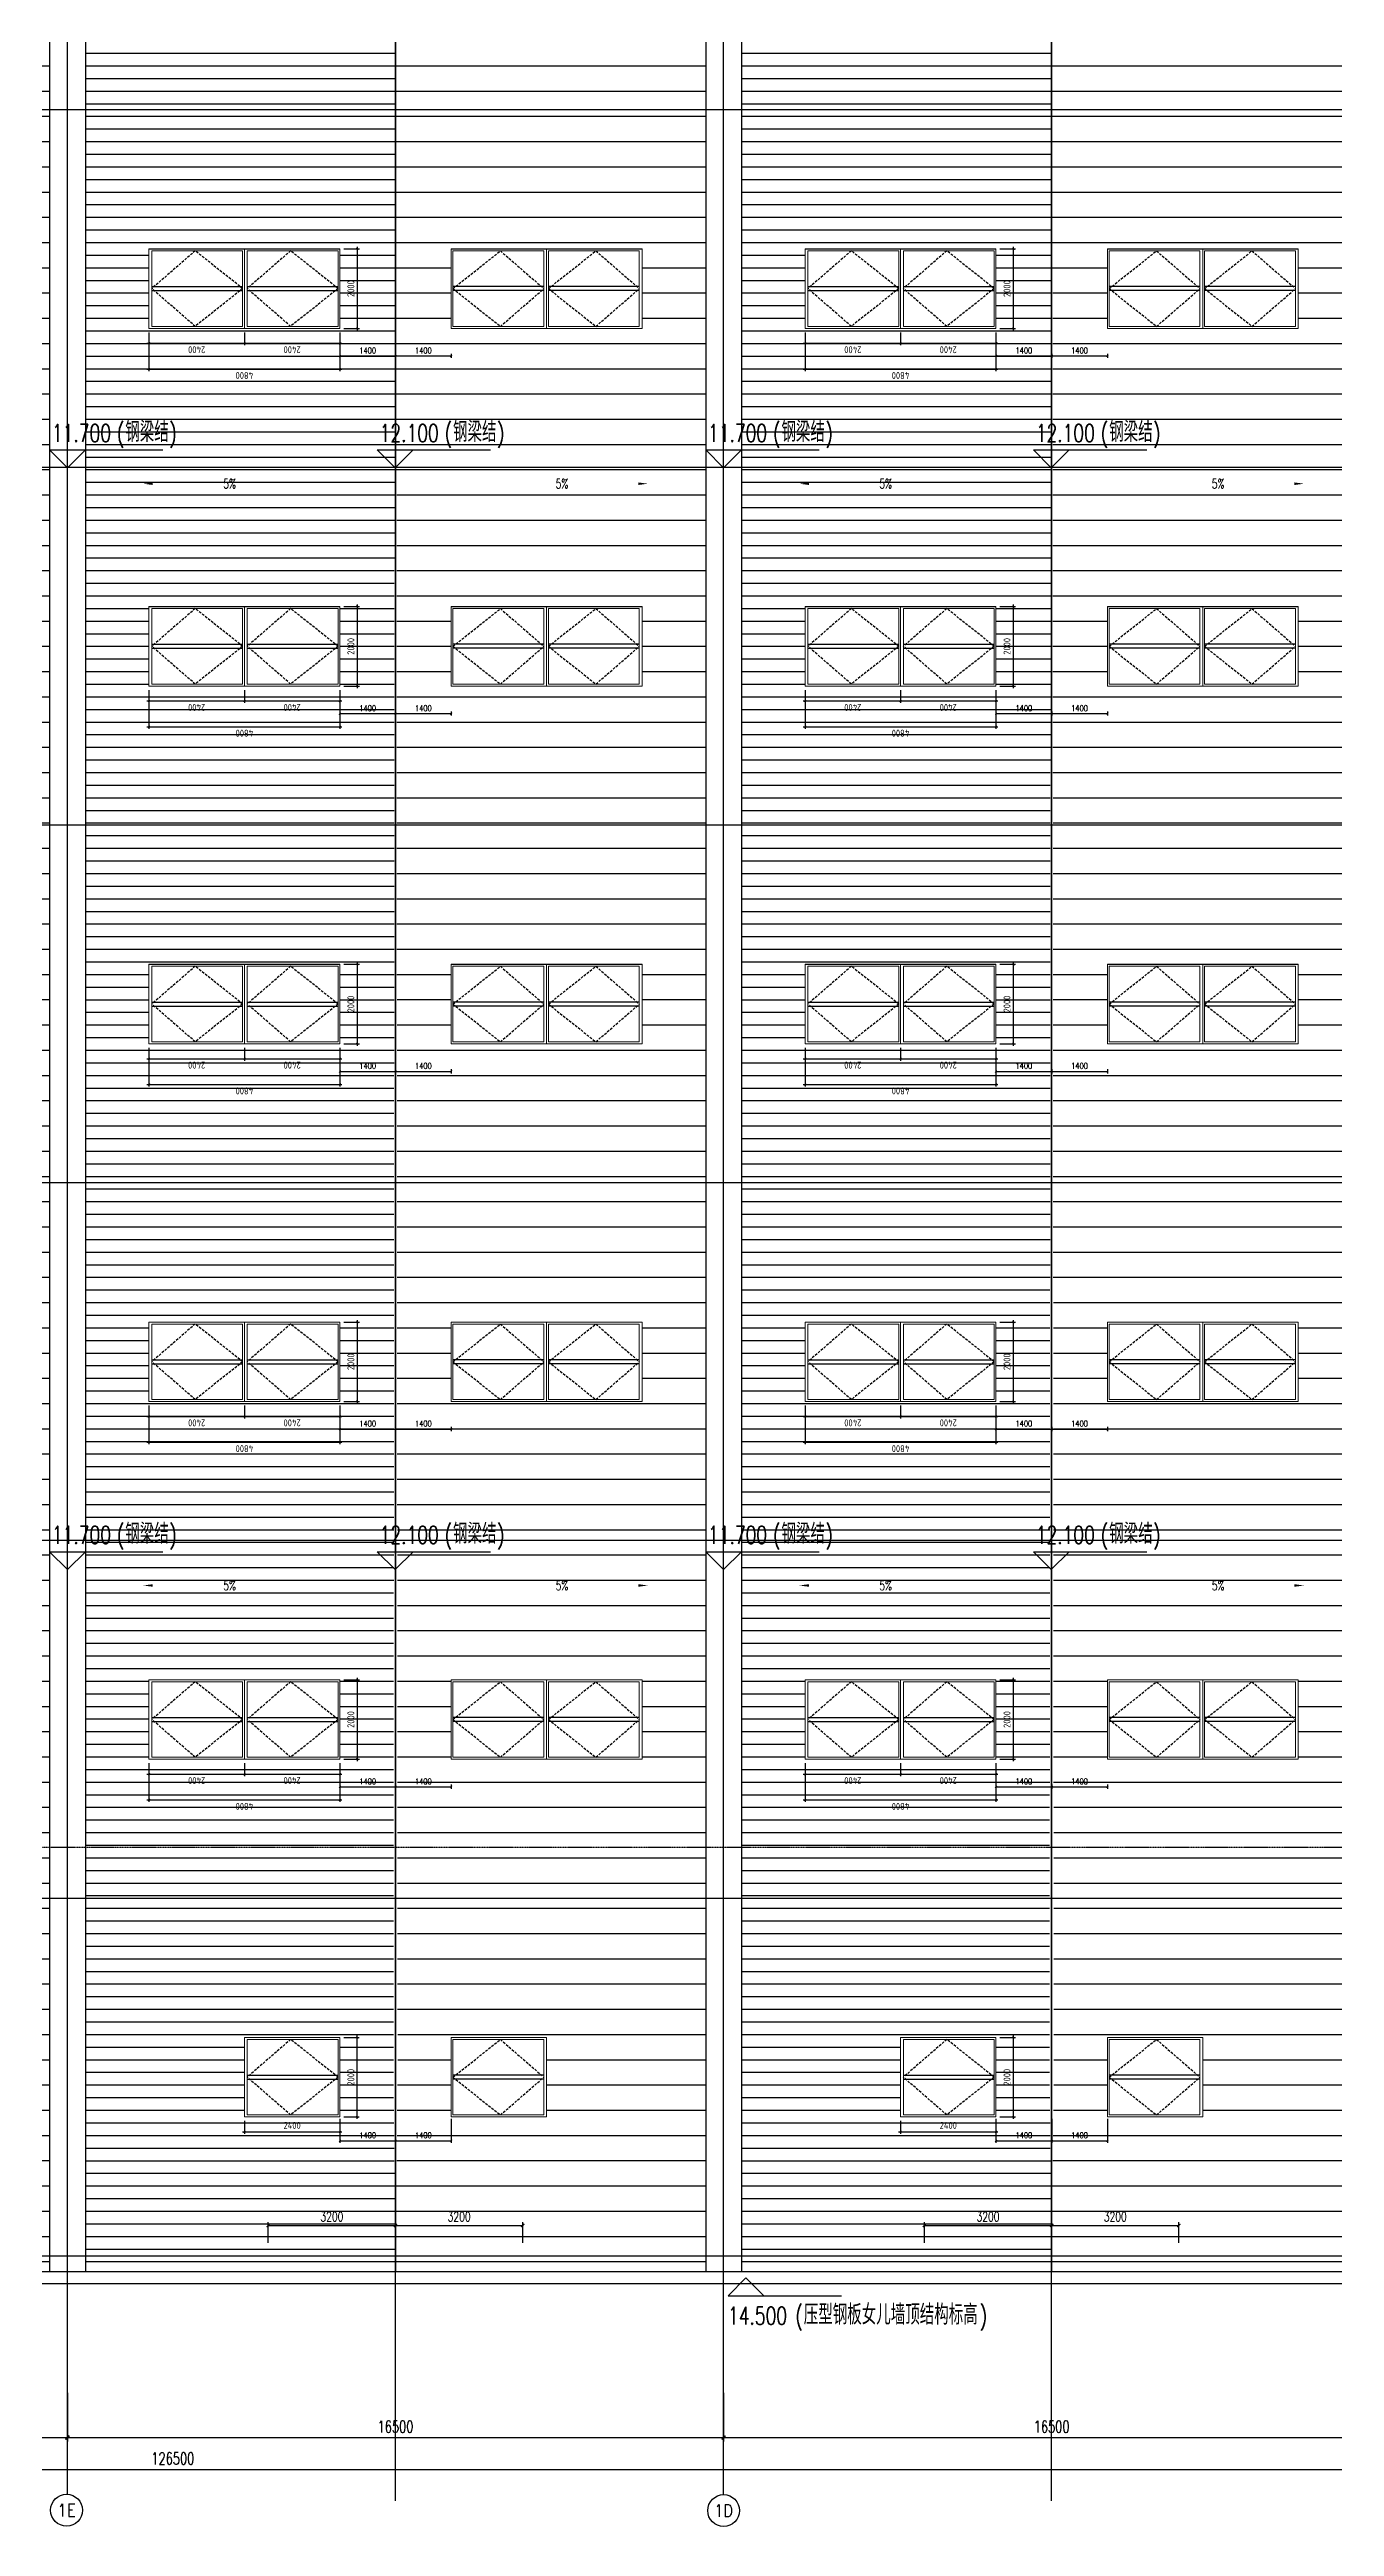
# Model space of a CAD drawing. Extents: x -954573 to 446329, y 489853 to 1226784.
# Drawn here: x 305596 to 337907, y 735017 to 797335 of the extents above; entities that cross this region are included whole.
import ezdxf
from ezdxf.enums import TextEntityAlignment as Align

# ---------------------------------------------------------------- set-up
doc = ezdxf.new("R2010")
doc.units = 0
doc.header["$LTSCALE"] = 10
doc.header["$MEASUREMENT"] = 0
for name, pattern in [('10平面$0$DOTE', [2.42, 2, -0.2, 0.02, -0.2]), ('10平面$0$HIDDEN', [9.525, 6.35, -3.175]), ('10平面$1$DASH', [0.35, 0.25, -0.1])]:
    doc.linetypes.add(name, pattern=pattern)
doc.layers.get('Defpoints').update_dxf_attribs({"color": 210})
for name, color, linetype in [('10平面$0$A-AXIS-D', 8, 'Continuous'), ('10平面$0$A-AXIS-DOTE', 8, '10平面$0$DOTE'), ('10平面$0$A-AXIS-DP', 8, 'Continuous'), ('10平面$0$A-AXIS-SYMB', 8, 'Continuous'), ('10平面$0$A-HATCH-2', 8, 'Continuous'), ('10平面$0$A-LIN-V', 8, 'Continuous'), ('10平面$0$A-SFCE', 8, 'Continuous'), ('10平面$0$A-WINDOW', 8, 'Continuous'), ('10平面$0$AS-WALL', 8, 'Continuous'), ('10平面$0$DIM_SYMB', 8, 'Continuous'), ('10平面$0$PUB_TEXT', 8, 'Continuous'), ('10平面$0$参考线', 8, 'Continuous'), ('10平面$0$外框', 1, '10平面$0$HIDDEN'), ('A-LIN-V', 9, 'Continuous')]:
    doc.layers.add(name, color=color, linetype=linetype)
doc.layers.add('10平面$0$成型线', color=3, linetype='Continuous', lineweight=18)
doc.styles.add('10平面$0$_TCH_AXIS', font='COMPLEX', dxfattribs={"bigfont": 'GBCBIG'})
doc.styles.add('10平面$0$_TCH_DIM', font='SIMPLEX', dxfattribs={"bigfont": 'GBCBIG'})
doc.styles.add('10平面$0$_TCH_DIM_T3', font='SIMPLEX', dxfattribs={"width": 0.705882, "bigfont": 'GBCBIG'})
doc.styles.add('10平面$0$Standard', font='gbenor.shx', dxfattribs={"bigfont": 'gbcbig.shx'})
doc.dimstyles.new('10平面$0$50', dxfattribs={"dimscale": 50, "dimtxt": 3.5, "dimasz": 1, "dimexe": 1, "dimexo": 2, "dimgap": 1.5, "dimtad": 1, "dimdec": 0, "dimzin": 12, "dimdsep": 46, "dimtxsty": '10平面$0$Standard', "dimblk": '10平面$0$_ArchTick', "dimcen": 0.1, "dimdle": 1, "dimclrd": 3, "dimclre": 3, "dimclrt": 7, "dimadec": 0, "dimazin": 0, "dimtfac": 1, "dimtdec": 0, "dimtix": 1, "dimtmove": 2, "dimatfit": 3, "dimfxl": 0, "dimtolj": 1, "dimtzin": 0, "dimarcsym": 0})
doc.dimstyles.new('10平面$0$_TCH_ARCH&&100', dxfattribs={"dimtxt": 297.5, "dimasz": 100, "dimexe": 100, "dimexo": 100, "dimgap": 126.25, "dimtad": 1, "dimdec": 0, "dimzin": 0, "dimdsep": 46, "dimtxsty": '10平面$0$_TCH_DIM_T3', "dimblk": '10平面$0$_ArchTick', "dimcen": 0.09, "dimclrt": 7, "dimazin": 2, "dimtfac": 1, "dimtdec": 0, "dimtix": 1, "dimtmove": 2, "dimatfit": 3, "dimfxl": 0, "dimtolj": 1, "dimtzin": 0, "dimarcsym": 0})
doc.dimstyles.new('10平面$0$_TCH_ARCH&&50', dxfattribs={"dimtxt": 148.75, "dimasz": 50, "dimexe": 50, "dimexo": 50, "dimgap": 63.125, "dimtad": 1, "dimdec": 0, "dimzin": 0, "dimdsep": 46, "dimtxsty": '10平面$0$_TCH_DIM_T3', "dimblk": '10平面$0$_ArchTick', "dimcen": 0.09, "dimclrt": 7, "dimazin": 2, "dimtfac": 1, "dimtdec": 0, "dimtix": 1, "dimtmove": 2, "dimatfit": 3, "dimfxl": 0, "dimtolj": 1, "dimtzin": 0, "dimarcsym": 0})
doc.dimstyles.new('10平面$0$_TCH_ARCH&&80', dxfattribs={"dimtxt": 238, "dimasz": 80, "dimexe": 80, "dimexo": 80, "dimgap": 101, "dimtad": 1, "dimdec": 0, "dimzin": 0, "dimdsep": 46, "dimtxsty": '10平面$0$_TCH_DIM_T3', "dimblk": '10平面$0$_ArchTick', "dimcen": 0.09, "dimclrt": 7, "dimazin": 2, "dimtfac": 1, "dimtdec": 0, "dimtix": 1, "dimtmove": 2, "dimatfit": 3, "dimfxl": 0, "dimtolj": 1, "dimtzin": 0, "dimarcsym": 0})
pattern_1 = [(180, (-500100, 0), (-6e-14, -635), [])]
pattern_2 = [(180, (-500100, 0), (-3e-14, -317.5), [])]

# ---------------------------------------------------------------- blocks, each defined once
blk = doc.blocks.new('10平面$0$w43243')
at = {"layer": '10平面$0$A-AXIS-SYMB'}
for p, q in [((289546, 754300), (289096, 754750)), ((289096, 754750), (291946, 754750)), ((289546, 754300), (289996, 754750))]:
    blk.add_line(p, q, dxfattribs=at)
at = {"layer": '10平面$0$PUB_TEXT', "style": '10平面$0$_TCH_DIM', "width": 0.705882}
for s, height, p in [('11.700', 446.2, (289155, 754950)), ('(', 446, (290790, 754950)), (')', 446, (292106, 754950))]:
    blk.add_text(s, height=height, dxfattribs=at).set_placement(p)
at = {"layer": '10平面$0$PUB_TEXT', "style": '10平面$0$_TCH_DIM'}
blk.add_text('钢梁结', height=506.4, dxfattribs=at).set_placement((291000, 754950))
blk = doc.blocks.new('10平面$0$w4324333')
at = {"layer": '10平面$0$A-AXIS-SYMB'}
for p, q in [((297787, 754300), (297337, 754750)), ((297337, 754750), (300187, 754750)), ((297787, 754300), (298237, 754750))]:
    blk.add_line(p, q, dxfattribs=at)
at = {"layer": '10平面$0$PUB_TEXT', "style": '10平面$0$_TCH_DIM', "width": 0.705882}
for s, height, p in [('12.100', 446.2, (297397, 754950)), ('(', 446, (299032, 754950)), (')', 446, (300347, 754950))]:
    blk.add_text(s, height=height, dxfattribs=at).set_placement(p)
at = {"layer": '10平面$0$PUB_TEXT', "style": '10平面$0$_TCH_DIM'}
blk.add_text('钢梁结', height=506.4, dxfattribs=at).set_placement((299242, 754950))
blk = doc.blocks.new('10平面$0$rrrrrrrrrrrrrrrrrrrrr')
at = {"layer": '10平面$0$A-HATCH-2'}
h = blk.add_hatch(dxfattribs=at)
h.set_pattern_fill('ANSI31', color=256, scale=400, angle=135)
h.set_pattern_definition(pattern_1)
h.paths.add_polyline_path([(-194504.2, 832220), (-202304.2, 832220), (-202304.2, 830430), (-202249.4, 746374.3), (-202304.2, 741420), (-194504.2, 741420)])
h = blk.add_hatch(dxfattribs=at)
h.set_pattern_fill('ANSI31', color=256, scale=200, angle=135)
h.set_pattern_definition(pattern_2)
h.paths.add_polyline_path([(-193604.2, 832220), (-185804.2, 832220), (-185804.2, 830430), (-185859, 746374.3), (-185804.2, 741420), (-193604.2, 741420)])
h = blk.add_hatch(dxfattribs=at)
h.set_pattern_fill('ANSI31', color=256, scale=400, angle=135)
h.set_pattern_definition(pattern_1)
h.paths.add_polyline_path([(-178004.2, 832220), (-185804.2, 832220), (-185804.2, 830430), (-185749.4, 746374.3), (-185804.2, 741420), (-178004.2, 741420)])
h = blk.add_hatch(dxfattribs=at)
h.set_pattern_fill('ANSI31', color=256, scale=200, angle=135)
h.set_pattern_definition(pattern_2)
h.paths.add_polyline_path([(-177104.2, 832220), (-169304.2, 832220), (-169304.2, 830430), (-169359, 746374.3), (-169304.2, 741420), (-177104.2, 741420)])
h = blk.add_hatch(dxfattribs=at)
h.set_pattern_fill('ANSI31', color=256, scale=400, angle=135)
h.set_pattern_definition(pattern_1)
h.paths.add_polyline_path([(-161504.2, 832220), (-169304.2, 832220), (-169304.2, 830430), (-169249.4, 746374.3), (-169304.2, 741420), (-161504.2, 741420)])
at = {"layer": '10平面$0$A-AXIS-SYMB'}
for p, q in [((-176992.6, 741270), (-177442.6, 740820)), ((-176992.6, 741270), (-176542.6, 740820)), ((-177442.6, 740820), (-174592.6, 740820))]:
    blk.add_line(p, q, dxfattribs=at)
for points in [[(-190220, 786411.6, 0, 0, 0), (-192150, 786411.6, 0, 64, 0), (-191910, 786411.6, 0, 0, 0)], [(-181388.4, 786411.6, 0, 0, 0), (-179458.4, 786411.6, 0, 64, 0), (-179698.4, 786411.6, 0, 0, 0)], [(-173720, 786411.6, 0, 0, 0), (-175650, 786411.6, 0, 64, 0), (-175410, 786411.6, 0, 0, 0)], [(-164888.4, 786411.6, 0, 0, 0), (-162958.4, 786411.6, 0, 64, 0), (-163198.4, 786411.6, 0, 0, 0)], [(-190220, 758691.6, 0, 0, 0), (-192150, 758691.6, 0, 64, 0), (-191910, 758691.6, 0, 0, 0)], [(-181388.4, 758691.6, 0, 0, 0), (-179458.4, 758691.6, 0, 64, 0), (-179698.4, 758691.6, 0, 0, 0)], [(-173720, 758691.6, 0, 0, 0), (-175650, 758691.6, 0, 64, 0), (-175410, 758691.6, 0, 0, 0)], [(-164888.4, 758691.6, 0, 0, 0), (-162958.4, 758691.6, 0, 64, 0), (-163198.4, 758691.6, 0, 0, 0)]]:
    blk.add_lwpolyline(points, format="xyseb", dxfattribs=at)
at = {"layer": '10平面$0$A-LIN-V'}
for points in [[(-194504.2, 832220), (-194504.2, 741420)], [(-193604.2, 832220), (-193604.2, 741420)], [(-178004.2, 832220), (-178004.2, 741420)], [(-177104.2, 832220), (-177104.2, 741420)]]:
    blk.add_lwpolyline(points, dxfattribs=at)
at = {"layer": '10平面$0$A-SFCE'}
for p, q in [((-185804.2, 832220), (-185804.2, 741420)), ((-169304.2, 832220), (-169304.2, 741420))]:
    blk.add_line(p, q, dxfattribs=at)
for points in [[(-144154.1, 741120), (-254654.1, 741120), (-254654.1, 757820)], [(-144154.1, 741420), (-254354.1, 741420), (-254354.1, 757520)]]:
    blk.add_lwpolyline(points, dxfattribs=at)
at = {"layer": '10平面$0$A-WINDOW'}
for name, p in [('10平面$0$w43243', (-483600, 32511.6)), ('10平面$0$w4324333', (-483600, 32511.6)), ('10平面$0$w43243', (-467100, 32511.6)), ('10平面$0$w4324333', (-467100, 32511.6)), ('10平面$0$w43243', (-483600, 4791.6)), ('10平面$0$w4324333', (-483600, 4791.6)), ('10平面$0$w43243', (-467100, 4791.6)), ('10平面$0$w4324333', (-467100, 4791.6))]:
    blk.add_blockref(name, p, dxfattribs=at)
at = {"layer": '10平面$0$PUB_TEXT', "style": '10平面$0$_TCH_DIM', "width": 0.705882}
for s, height, p in [('5%', 238, (-190136, 786292.6)), ('5%', 238, (-181776.4, 786292.6)), ('5%', 238, (-173636, 786292.6)), ('5%', 238, (-165276.4, 786292.6)), ('5%', 238, (-190136, 758572.6)), ('5%', 238, (-181776.4, 758572.6)), ('5%', 238, (-173636, 758572.6)), ('5%', 238, (-165276.4, 758572.6)), ('14.500', 446.25, (-177443.4, 740095)), ('(', 446.2, (-175748.4, 740095)), (')', 446.2, (-171115, 740095))]:
    blk.add_text(s, height=height, dxfattribs=at).set_placement(p)
at = {"layer": '10平面$0$PUB_TEXT', "style": '10平面$0$_TCH_DIM'}
blk.add_text('压型钢板女儿墙顶结构标高', height=506.383, dxfattribs=at).set_placement((-175538.4, 740095))
blk = doc.blocks.new('10平面$0$_ArchTick')
at = {"color": 0, "linetype": 'ByBlock', "const_width": 0.4}
blk.add_lwpolyline([(-0.5, -0.5), (0.5, 0.5)], dxfattribs=at)
blk = doc.blocks.new('*D3461')
at = {"layer": 'Defpoints', "color": 3, "lineweight": -2}
for p, q in [((105263, -25409), (107363, -25409)), ((105313, -25069), (105313, -25459)), ((107313, -25069), (107313, -25459))]:
    blk.add_line(p, q, dxfattribs=at)
at = {"layer": 'Defpoints', "color": 0}
for p in [(105313, -24969), (107313, -24969), (107313, -25409)]:
    blk.add_point(p, dxfattribs=at)
at = {"layer": 'Defpoints', "color": 3, "lineweight": -2, "xscale": 50, "yscale": 50, "zscale": 50, "rotation": 180}
blk.add_blockref('10平面$0$_ArchTick', (105313, -25409), dxfattribs=at)
at = {"layer": 'Defpoints', "color": 3, "lineweight": -2, "xscale": 50, "yscale": 50, "zscale": 50}
blk.add_blockref('10平面$0$_ArchTick', (107313, -25409), dxfattribs=at)
at = {"layer": 'Defpoints', "color": 7, "insert": (106313, -25246), "char_height": 175, "attachment_point": 5, "style": '10平面$0$Standard'}
blk.add_mtext('\\A1;2000', dxfattribs=at)
blk = doc.blocks.new('*D3462')
at = {"layer": 'Defpoints', "color": 3, "lineweight": -2}
for p, q in [((105213, -22569), (104888, -22569)), ((104938, -22519), (104938, -25019)), ((105213, -24969), (104888, -24969))]:
    blk.add_line(p, q, dxfattribs=at)
at = {"layer": 'Defpoints', "color": 0}
for p in [(105313, -22569), (104938, -24969), (105313, -24969)]:
    blk.add_point(p, dxfattribs=at)
at = {"layer": 'Defpoints', "color": 3, "lineweight": -2, "xscale": 50, "yscale": 50, "zscale": 50}
for p, rotation in [((104938, -22569), 90), ((104938, -24969), 270)]:
    blk.add_blockref('10平面$0$_ArchTick', p, dxfattribs=dict(at, rotation=rotation))
at = {"layer": 'Defpoints', "color": 7, "insert": (104776, -23769), "char_height": 175, "attachment_point": 5, "rotation": 90, "style": '10平面$0$Standard'}
blk.add_mtext('\\A1;2400', dxfattribs=at)
blk = doc.blocks.new('*D3463')
at = {"layer": 'Defpoints', "color": 3, "lineweight": -2}
for p, q in [((105213, -20169), (104240, -20169)), ((104290, -20119), (104290, -25019)), ((105213, -24969), (104240, -24969))]:
    blk.add_line(p, q, dxfattribs=at)
at = {"layer": 'Defpoints', "color": 0}
for p in [(105313, -20169), (104290, -24969), (105313, -24969)]:
    blk.add_point(p, dxfattribs=at)
at = {"layer": 'Defpoints', "color": 3, "lineweight": -2, "xscale": 50, "yscale": 50, "zscale": 50}
for p, rotation in [((104290, -20169), 90), ((104290, -24969), 270)]:
    blk.add_blockref('10平面$0$_ArchTick', p, dxfattribs=dict(at, rotation=rotation))
at = {"layer": 'Defpoints', "color": 7, "insert": (104128, -22569), "char_height": 175, "attachment_point": 5, "rotation": 90, "style": '10平面$0$Standard'}
blk.add_mtext('\\A1;4800', dxfattribs=at)
blk = doc.blocks.new('*D3464')
at = {"layer": 'Defpoints', "color": 3, "lineweight": -2}
for p, q in [((105213, -20169), (104888, -20169)), ((104938, -20119), (104938, -22619)), ((105213, -22569), (104888, -22569))]:
    blk.add_line(p, q, dxfattribs=at)
at = {"layer": 'Defpoints', "color": 0}
for p in [(105313, -20169), (104938, -22569), (105313, -22569)]:
    blk.add_point(p, dxfattribs=at)
at = {"layer": 'Defpoints', "color": 3, "lineweight": -2, "xscale": 50, "yscale": 50, "zscale": 50}
for p, rotation in [((104938, -20169), 90), ((104938, -22569), 270)]:
    blk.add_blockref('10平面$0$_ArchTick', p, dxfattribs=dict(at, rotation=rotation))
at = {"layer": 'Defpoints', "color": 7, "insert": (104776, -21369), "char_height": 175, "attachment_point": 5, "rotation": 90, "style": '10平面$0$Standard'}
blk.add_mtext('\\A1;2400', dxfattribs=at)
blk = doc.blocks.new('*D3469')
at = {"layer": '10平面$0$A-WINDOW', "color": 0, "lineweight": -2}
for p, q in [((368233, 714320), (368340, 714320)), ((368290, 712920), (368290, 714320)), ((368233, 712920), (368340, 712920))]:
    blk.add_line(p, q, dxfattribs=at)
at = {"layer": 'Defpoints', "color": 0}
for p in [(368183, 714320), (368290, 714320), (368183, 712920)]:
    blk.add_point(p, dxfattribs=at)
at = {"layer": '10平面$0$A-WINDOW', "color": 0, "lineweight": -2, "xscale": 50, "yscale": 50, "zscale": 50}
for p, rotation in [((368290, 714320), 90), ((368290, 712920), 270)]:
    blk.add_blockref('10平面$0$_ArchTick', p, dxfattribs=dict(at, rotation=rotation))
at = {"layer": '10平面$0$A-WINDOW', "color": 7, "insert": (368153, 713620), "char_height": 148.8, "attachment_point": 5, "rotation": 90, "style": '10平面$0$_TCH_DIM_T3'}
blk.add_mtext('\\A1;1400', dxfattribs=at)
blk = doc.blocks.new('*D3470')
at = {"layer": '10平面$0$A-WINDOW', "color": 0, "lineweight": -2}
for p, q in [((368233, 715720), (368340, 715720)), ((368290, 714320), (368290, 715720)), ((368233, 714320), (368340, 714320))]:
    blk.add_line(p, q, dxfattribs=at)
at = {"layer": 'Defpoints', "color": 0}
for p in [(368183, 715720), (368290, 715720), (368183, 714320)]:
    blk.add_point(p, dxfattribs=at)
at = {"layer": '10平面$0$A-WINDOW', "color": 0, "lineweight": -2, "xscale": 50, "yscale": 50, "zscale": 50}
for p, rotation in [((368290, 715720), 90), ((368290, 714320), 270)]:
    blk.add_blockref('10平面$0$_ArchTick', p, dxfattribs=dict(at, rotation=rotation))
at = {"layer": '10平面$0$A-WINDOW', "color": 7, "insert": (368153, 715020), "char_height": 148.8, "attachment_point": 5, "rotation": 90, "style": '10平面$0$_TCH_DIM_T3'}
blk.add_mtext('\\A1;1400', dxfattribs=at)
blk = doc.blocks.new('*D3466')
at = {"layer": 'Defpoints', "color": 3, "lineweight": -2}
for p, q in [((279996, 747320), (280385, 747320)), ((280335, 745270), (280335, 747370)), ((279996, 745320), (280385, 745320))]:
    blk.add_line(p, q, dxfattribs=at)
at = {"layer": 'Defpoints', "color": 0}
for p in [(279896, 747320), (280335, 747320), (279896, 745320)]:
    blk.add_point(p, dxfattribs=at)
at = {"layer": 'Defpoints', "color": 3, "lineweight": -2, "xscale": 50, "yscale": 50, "zscale": 50}
for p, rotation in [((280335, 747320), 90), ((280335, 745320), 270)]:
    blk.add_blockref('10平面$0$_ArchTick', p, dxfattribs=dict(at, rotation=rotation))
at = {"layer": 'Defpoints', "color": 7, "insert": (280173, 746320), "char_height": 175, "attachment_point": 5, "rotation": 90, "style": '10平面$0$Standard'}
blk.add_mtext('\\A1;2000', dxfattribs=at)
blk = doc.blocks.new('*D3467')
at = {"layer": 'Defpoints', "color": 3, "lineweight": -2}
for p, q in [((277446, 744945), (279946, 744945)), ((277496, 745220), (277496, 744895)), ((279896, 745220), (279896, 744895))]:
    blk.add_line(p, q, dxfattribs=at)
at = {"layer": 'Defpoints', "color": 0}
for p in [(277496, 745320), (279896, 745320), (279896, 744945)]:
    blk.add_point(p, dxfattribs=at)
at = {"layer": 'Defpoints', "color": 3, "lineweight": -2, "xscale": 50, "yscale": 50, "zscale": 50, "rotation": 180}
blk.add_blockref('10平面$0$_ArchTick', (277496, 744945), dxfattribs=at)
at = {"layer": 'Defpoints', "color": 3, "lineweight": -2, "xscale": 50, "yscale": 50, "zscale": 50}
blk.add_blockref('10平面$0$_ArchTick', (279896, 744945), dxfattribs=at)
at = {"layer": 'Defpoints', "color": 7, "insert": (278696, 745108), "char_height": 175, "attachment_point": 5, "style": '10平面$0$Standard'}
blk.add_mtext('\\A1;2400', dxfattribs=at)
blk = doc.blocks.new('*D3473')
at = {"layer": '10平面$0$A-WINDOW', "color": 0, "lineweight": -2}
for p, q in [((296396, 826270), (296396, 825670)), ((296396, 825720), (297796, 825720)), ((297796, 826270), (297796, 825670))]:
    blk.add_line(p, q, dxfattribs=at)
at = {"layer": 'Defpoints', "color": 0}
for p in [(296396, 826320), (297796, 826320), (297796, 825720)]:
    blk.add_point(p, dxfattribs=at)
at = {"layer": '10平面$0$A-WINDOW', "color": 0, "lineweight": -2, "xscale": 50, "yscale": 50, "zscale": 50, "rotation": 180}
blk.add_blockref('10平面$0$_ArchTick', (296396, 825720), dxfattribs=at)
at = {"layer": '10平面$0$A-WINDOW', "color": 0, "lineweight": -2, "xscale": 50, "yscale": 50, "zscale": 50}
blk.add_blockref('10平面$0$_ArchTick', (297796, 825720), dxfattribs=at)
at = {"layer": '10平面$0$A-WINDOW', "color": 7, "insert": (297096, 825858), "char_height": 148.8, "attachment_point": 5, "style": '10平面$0$_TCH_DIM_T3'}
blk.add_mtext('\\A1;1400', dxfattribs=at)
blk = doc.blocks.new('*D3474')
at = {"layer": '10平面$0$A-WINDOW', "color": 0, "lineweight": -2}
for p, q in [((297796, 826270), (297796, 825670)), ((297796, 825720), (299196, 825720)), ((299196, 826270), (299196, 825670))]:
    blk.add_line(p, q, dxfattribs=at)
at = {"layer": 'Defpoints', "color": 0}
for p in [(297796, 826320), (299196, 826320), (299196, 825720)]:
    blk.add_point(p, dxfattribs=at)
at = {"layer": '10平面$0$A-WINDOW', "color": 0, "lineweight": -2, "xscale": 50, "yscale": 50, "zscale": 50, "rotation": 180}
blk.add_blockref('10平面$0$_ArchTick', (297796, 825720), dxfattribs=at)
at = {"layer": '10平面$0$A-WINDOW', "color": 0, "lineweight": -2, "xscale": 50, "yscale": 50, "zscale": 50}
blk.add_blockref('10平面$0$_ArchTick', (299196, 825720), dxfattribs=at)
at = {"layer": '10平面$0$A-WINDOW', "color": 7, "insert": (298496, 825858), "char_height": 148.8, "attachment_point": 5, "style": '10平面$0$_TCH_DIM_T3'}
blk.add_mtext('\\A1;1400', dxfattribs=at)
blk = doc.blocks.new('*D3053')
at = {"layer": '10平面$0$A-AXIS-D', "color": 0, "lineweight": -2}
for p, q in [((10282, -66440), (10282, -67667)), ((26782, -66440), (26782, -67667)), ((10282, -67567), (26782, -67567))]:
    blk.add_line(p, q, dxfattribs=at)
at = {"layer": 'Defpoints', "color": 0}
for p in [(10282, -66340), (26782, -66340), (26782, -67567)]:
    blk.add_point(p, dxfattribs=at)
at = {"layer": '10平面$0$A-AXIS-D', "color": 0, "lineweight": -2, "xscale": 100, "yscale": 100, "zscale": 100, "rotation": 180}
blk.add_blockref('10平面$0$_ArchTick', (10282, -67567), dxfattribs=at)
at = {"layer": '10平面$0$A-AXIS-D', "color": 0, "lineweight": -2, "xscale": 100, "yscale": 100, "zscale": 100}
blk.add_blockref('10平面$0$_ArchTick', (26782, -67567), dxfattribs=at)
at = {"layer": '10平面$0$A-AXIS-D', "color": 7, "insert": (18532, -67292), "char_height": 297.5, "attachment_point": 5, "style": '10平面$0$_TCH_DIM_T3'}
blk.add_mtext('\\A1;16500', dxfattribs=at)
blk = doc.blocks.new('*D3054')
at = {"layer": '10平面$0$A-AXIS-D', "color": 0, "lineweight": -2}
for p, q in [((26782, -66440), (26782, -67667)), ((43282, -66440), (43282, -67667)), ((26782, -67567), (43282, -67567))]:
    blk.add_line(p, q, dxfattribs=at)
at = {"layer": 'Defpoints', "color": 0}
for p in [(26782, -66340), (43282, -66340), (43282, -67567)]:
    blk.add_point(p, dxfattribs=at)
at = {"layer": '10平面$0$A-AXIS-D', "color": 0, "lineweight": -2, "xscale": 100, "yscale": 100, "zscale": 100, "rotation": 180}
blk.add_blockref('10平面$0$_ArchTick', (26782, -67567), dxfattribs=at)
at = {"layer": '10平面$0$A-AXIS-D', "color": 0, "lineweight": -2, "xscale": 100, "yscale": 100, "zscale": 100}
blk.add_blockref('10平面$0$_ArchTick', (43282, -67567), dxfattribs=at)
at = {"layer": '10平面$0$A-AXIS-D', "color": 7, "insert": (35032, -67292), "char_height": 297.5, "attachment_point": 5, "style": '10平面$0$_TCH_DIM_T3'}
blk.add_mtext('\\A1;16500', dxfattribs=at)
blk = doc.blocks.new('*D3055')
at = {"layer": '10平面$0$A-AXIS-D', "color": 0, "lineweight": -2}
for p, q in [((43282, -66440), (43282, -67667)), ((59782, -66440), (59782, -67667)), ((43282, -67567), (59782, -67567))]:
    blk.add_line(p, q, dxfattribs=at)
at = {"layer": 'Defpoints', "color": 0}
for p in [(43282, -66340), (59782, -66340), (59782, -67567)]:
    blk.add_point(p, dxfattribs=at)
at = {"layer": '10平面$0$A-AXIS-D', "color": 0, "lineweight": -2, "xscale": 100, "yscale": 100, "zscale": 100, "rotation": 180}
blk.add_blockref('10平面$0$_ArchTick', (43282, -67567), dxfattribs=at)
at = {"layer": '10平面$0$A-AXIS-D', "color": 0, "lineweight": -2, "xscale": 100, "yscale": 100, "zscale": 100}
blk.add_blockref('10平面$0$_ArchTick', (59782, -67567), dxfattribs=at)
at = {"layer": '10平面$0$A-AXIS-D', "color": 7, "insert": (51532, -67292), "char_height": 297.5, "attachment_point": 5, "style": '10平面$0$_TCH_DIM_T3'}
blk.add_mtext('\\A1;16500', dxfattribs=at)
blk = doc.blocks.new('*D3061')
at = {"layer": '10平面$0$A-AXIS-D', "color": 0, "lineweight": -2}
for p, q in [((-33818, -66540), (-33818, -68467)), ((92682, -66540), (92682, -68467)), ((-33818, -68367), (92682, -68367))]:
    blk.add_line(p, q, dxfattribs=at)
at = {"layer": 'Defpoints', "color": 0}
for p in [(-33818, -66440), (92682, -66440), (92682, -68367)]:
    blk.add_point(p, dxfattribs=at)
at = {"layer": '10平面$0$A-AXIS-D', "color": 0, "lineweight": -2, "xscale": 100, "yscale": 100, "zscale": 100, "rotation": 180}
blk.add_blockref('10平面$0$_ArchTick', (-33818, -68367), dxfattribs=at)
at = {"layer": '10平面$0$A-AXIS-D', "color": 0, "lineweight": -2, "xscale": 100, "yscale": 100, "zscale": 100}
blk.add_blockref('10平面$0$_ArchTick', (92682, -68367), dxfattribs=at)
at = {"layer": '10平面$0$A-AXIS-D', "color": 7, "insert": (29432, -68092), "char_height": 297.5, "attachment_point": 5, "style": '10平面$0$_TCH_DIM_T3'}
blk.add_mtext('\\A1;126500', dxfattribs=at)
blk = doc.blocks.new('*D3180')
at = {"layer": '10平面$0$A-AXIS-DP', "color": 0, "lineweight": -2}
for p, q in [((51532, -62670), (51532, -62150)), ((51532, -62230), (54732, -62230)), ((54732, -62670), (54732, -62150))]:
    blk.add_line(p, q, dxfattribs=at)
at = {"layer": 'Defpoints', "color": 0}
for p in [(54732, -62230), (51532, -62750), (54732, -62750)]:
    blk.add_point(p, dxfattribs=at)
at = {"layer": '10平面$0$A-AXIS-DP', "color": 0, "lineweight": -2, "xscale": 80, "yscale": 80, "zscale": 80, "rotation": 180}
blk.add_blockref('10平面$0$_ArchTick', (51532, -62230), dxfattribs=at)
at = {"layer": '10平面$0$A-AXIS-DP', "color": 0, "lineweight": -2, "xscale": 80, "yscale": 80, "zscale": 80}
blk.add_blockref('10平面$0$_ArchTick', (54732, -62230), dxfattribs=at)
at = {"layer": '10平面$0$A-AXIS-DP', "color": 7, "insert": (53132, -62010), "char_height": 238, "attachment_point": 5, "style": '10平面$0$_TCH_DIM_T3'}
blk.add_mtext('\\A1;3200', dxfattribs=at)
blk = doc.blocks.new('*D3181')
at = {"layer": '10平面$0$A-AXIS-DP', "color": 0, "lineweight": -2}
for p, q in [((48332, -62670), (48332, -62150)), ((48332, -62230), (51532, -62230)), ((51532, -62670), (51532, -62150))]:
    blk.add_line(p, q, dxfattribs=at)
at = {"layer": 'Defpoints', "color": 0}
for p in [(51532, -62230), (48332, -62750), (51532, -62750)]:
    blk.add_point(p, dxfattribs=at)
at = {"layer": '10平面$0$A-AXIS-DP', "color": 0, "lineweight": -2, "xscale": 80, "yscale": 80, "zscale": 80, "rotation": 180}
blk.add_blockref('10平面$0$_ArchTick', (48332, -62230), dxfattribs=at)
at = {"layer": '10平面$0$A-AXIS-DP', "color": 0, "lineweight": -2, "xscale": 80, "yscale": 80, "zscale": 80}
blk.add_blockref('10平面$0$_ArchTick', (51532, -62230), dxfattribs=at)
at = {"layer": '10平面$0$A-AXIS-DP', "color": 7, "insert": (49932, -62010), "char_height": 238, "attachment_point": 5, "style": '10平面$0$_TCH_DIM_T3'}
blk.add_mtext('\\A1;3200', dxfattribs=at)
blk = doc.blocks.new('*D3182')
at = {"layer": '10平面$0$A-AXIS-DP', "color": 0, "lineweight": -2}
for p, q in [((35032, -62670), (35032, -62150)), ((35032, -62230), (38232, -62230)), ((38232, -62670), (38232, -62150))]:
    blk.add_line(p, q, dxfattribs=at)
at = {"layer": 'Defpoints', "color": 0}
for p in [(38232, -62230), (35032, -62750), (38232, -62750)]:
    blk.add_point(p, dxfattribs=at)
at = {"layer": '10平面$0$A-AXIS-DP', "color": 0, "lineweight": -2, "xscale": 80, "yscale": 80, "zscale": 80, "rotation": 180}
blk.add_blockref('10平面$0$_ArchTick', (35032, -62230), dxfattribs=at)
at = {"layer": '10平面$0$A-AXIS-DP', "color": 0, "lineweight": -2, "xscale": 80, "yscale": 80, "zscale": 80}
blk.add_blockref('10平面$0$_ArchTick', (38232, -62230), dxfattribs=at)
at = {"layer": '10平面$0$A-AXIS-DP', "color": 7, "insert": (36632, -62010), "char_height": 238, "attachment_point": 5, "style": '10平面$0$_TCH_DIM_T3'}
blk.add_mtext('\\A1;3200', dxfattribs=at)
blk = doc.blocks.new('*D3183')
at = {"layer": '10平面$0$A-AXIS-DP', "color": 0, "lineweight": -2}
for p, q in [((31832, -62670), (31832, -62150)), ((31832, -62230), (35032, -62230)), ((35032, -62670), (35032, -62150))]:
    blk.add_line(p, q, dxfattribs=at)
at = {"layer": 'Defpoints', "color": 0}
for p in [(35032, -62230), (31832, -62750), (35032, -62750)]:
    blk.add_point(p, dxfattribs=at)
at = {"layer": '10平面$0$A-AXIS-DP', "color": 0, "lineweight": -2, "xscale": 80, "yscale": 80, "zscale": 80, "rotation": 180}
blk.add_blockref('10平面$0$_ArchTick', (31832, -62230), dxfattribs=at)
at = {"layer": '10平面$0$A-AXIS-DP', "color": 0, "lineweight": -2, "xscale": 80, "yscale": 80, "zscale": 80}
blk.add_blockref('10平面$0$_ArchTick', (35032, -62230), dxfattribs=at)
at = {"layer": '10平面$0$A-AXIS-DP', "color": 7, "insert": (33432, -62010), "char_height": 238, "attachment_point": 5, "style": '10平面$0$_TCH_DIM_T3'}
blk.add_mtext('\\A1;3200', dxfattribs=at)
blk = doc.blocks.new('10平面$0$tc')
blk.add_wipeout([(105308.2, -20169.2), (105308.2, -24969.2), (107308.2, -24969.2), (107308.1, -20169.2)]).dxf.layer = '10平面$0$参考线'
at = {"color": 2}
for p, q in [((106262.8, -20239.2), (106262.8, -22524.2)), ((106363.6, -20239.2), (106363.6, -22524.2)), ((106262.8, -22639.2), (106262.8, -24924.2)), ((106363.6, -22639.2), (106363.6, -24924.2))]:
    blk.add_line(p, q, dxfattribs=at)
at = {"layer": '10平面$0$外框'}
for points in [[(106313.2, -22524.2), (105363.2, -21331.7), (106313.2, -20239.2)], [(106313.2, -22524.2), (107263.2, -21331.7), (106313.2, -20239.2)], [(106313.2, -24924.2), (105363.2, -23731.7), (106313.2, -22639.2)], [(106313.2, -24924.2), (107263.2, -23731.7), (106313.2, -22639.2)]]:
    blk.add_lwpolyline(points, dxfattribs=at)
at = {"layer": '10平面$0$成型线'}
for p, q in [((105313.2, -22569.2), (107313.2, -22569.2)), ((105313.2, -24969.2), (107313.2, -24969.2))]:
    blk.add_line(p, q, dxfattribs=at)
for points in [[(105313.2, -22569.2), (105313.2, -20169.2), (107313.2, -20169.2), (107313.2, -22569.2)], [(105313.2, -24969.2), (105313.2, -22569.2), (107313.2, -22569.2), (107313.2, -24969.2)]]:
    blk.add_lwpolyline(points, dxfattribs=at)
for points in [[(105363.2, -22524.2), (107263.2, -22524.2), (107263.2, -20239.2), (105363.2, -20239.2)], [(105363.2, -24924.2), (107263.2, -24924.2), (107263.2, -22639.2), (105363.2, -22639.2)]]:
    blk.add_lwpolyline(points, close=True, dxfattribs=at)
at = {"layer": 'Defpoints'}
for p1, p2, distance, picture, middle in [((105313.2, -20169.2), (105313.2, -24969.2), -1023.2, '*D3463', (104127.5, -22569.2)), ((105313.2, -20169.2), (105313.2, -22569.2), -374.7, '*D3464', (104776, -21369.2)), ((105313.2, -22569.2), (105313.2, -24969.2), -374.7, '*D3462', (104776, -23769.2)), ((105313.2, -24969.2), (107313.2, -24969.2), -439.5, '*D3461', (106313.2, -25246.3))]:
    dim = blk.add_aligned_dim(p1=p1, p2=p2, distance=distance, dimstyle='10平面$0$50', dxfattribs=at)
    dim.commit()
    dim.dimension.update_dxf_attribs({"geometry": picture, "text_midpoint": middle})
blk = doc.blocks.new('10平面$0$423432432222')
at = {"xscale": -1}
blk.add_blockref('10平面$0$tc', (472909.1, 740689.2), dxfattribs=at)
at = {"rotation": 180}
blk.add_blockref('10平面$0$tc', (472909.1, 687950.8), dxfattribs=at)
at = {"layer": '10平面$0$A-WINDOW', "color": 1}
for p1, p2, picture, middle in [((368182.5, 714320), (368182.5, 715720), '*D3470', (368152.5, 715020)), ((368182.5, 712920), (368182.5, 714320), '*D3469', (368152.5, 713620))]:
    dim = blk.add_aligned_dim(p1=p1, p2=p2, distance=-107.5, dimstyle='10平面$0$_TCH_ARCH&&50', dxfattribs=at)
    dim.commit()
    dim.dimension.update_dxf_attribs({"geometry": picture, "text_midpoint": middle})
blk = doc.blocks.new('10平面$0$44')
blk.add_wipeout([(277495.8, 745320), (279895.9, 745320), (279895.8, 747320), (277495.8, 747320)]).dxf.layer = '10平面$0$参考线'
at = {"color": 2}
for p, q in [((277565.8, 746370.4), (279850.8, 746370.4)), ((277565.8, 746269.6), (279850.8, 746269.6))]:
    blk.add_line(p, q, dxfattribs=at)
at = {"layer": '10平面$0$外框'}
for points in [[(279850.8, 746320), (278658.3, 747270), (277565.8, 746320)], [(279850.8, 746320), (278658.3, 745370), (277565.8, 746320)]]:
    blk.add_lwpolyline(points, dxfattribs=at)
at = {"layer": '10平面$0$成型线'}
blk.add_line((279895.8, 745320), (279895.8, 747320), dxfattribs=at)
blk.add_lwpolyline([(279895.8, 745320), (277495.8, 745320), (277495.8, 747320), (279895.8, 747320)], dxfattribs=at)
blk.add_lwpolyline([(279850.8, 745370), (279850.8, 747270), (277565.8, 747270), (277565.8, 745370)], close=True, dxfattribs=at)
at = {"layer": 'Defpoints'}
for p1, p2, distance, picture, middle in [((279895.8, 745320), (279895.8, 747320), -439.5, '*D3466', (280172.9, 746320)), ((277495.8, 745320), (279895.8, 745320), -374.7, '*D3467', (278695.8, 745107.8))]:
    dim = blk.add_aligned_dim(p1=p1, p2=p2, distance=distance, dimstyle='10平面$0$50', dxfattribs=at)
    dim.commit()
    dim.dimension.update_dxf_attribs({"geometry": picture, "text_midpoint": middle})
blk = doc.blocks.new('10平面$0$eeee')
at = {"layer": '10平面$0$A-LIN-V'}
blk.add_blockref('10平面$0$44', (16500, 81000), dxfattribs=at)
at = {"layer": '10平面$0$A-LIN-V', "xscale": -1}
blk.add_blockref('10平面$0$44', (579091.6, 81000), dxfattribs=at)
at = {"layer": '10平面$0$A-WINDOW', "color": 1}
for p1, p2, picture, middle in [((296395.8, 826320), (297795.8, 826320), '*D3473', (297095.8, 825857.5)), ((297795.8, 826320), (299195.8, 826320), '*D3474', (298495.8, 825857.5))]:
    dim = blk.add_aligned_dim(p1=p1, p2=p2, distance=-600, dimstyle='10平面$0$_TCH_ARCH&&50', dxfattribs=at)
    dim.commit()
    dim.dimension.update_dxf_attribs({"geometry": picture, "text_midpoint": middle})
blk = doc.blocks.new('10平面$0$242343243')
at = {"layer": '10平面$0$A-WINDOW', "rotation": 270}
for p in [(-400024, 1157916), (-383524, 1157916), (-400024, 1148916), (-383524, 1148916), (-400024, 1139916), (-383524, 1139916), (-400024, 1130916), (-383524, 1130916), (-400024, 1121916), (-383524, 1121916)]:
    blk.add_blockref('10平面$0$423432432222', p, dxfattribs=at)
at = {"layer": '10平面$0$A-WINDOW'}
for p in [(16500, -81000), (33000, -81000)]:
    blk.add_blockref('10平面$0$eeee', p, dxfattribs=at)
blk = doc.blocks.new('10平面$0$dote')
at = {"layer": '10平面$0$A-AXIS-D'}
for centre in [(26759.4, -69393.9), (43282.2, -69403)]:
    blk.add_circle(centre, 400, dxfattribs=at)
at = {"layer": '10平面$0$A-AXIS-DOTE'}
for p, q in [((26782.2, -68994.5), (26782.2, 36662.3)), ((35032.2, -69160), (35032.2, 36662.3)), ((43282.2, -69003), (43282.2, 36662.3)), ((51532.2, -69160), (51532.2, 36662.3)), ((76282.2, -9000), (-41310, -9000)), ((76282.2, -18000), (-41310, -18000)), ((76282.2, -27000), (-41310, -27000)), ((76282.2, -36000), (-41310, -36000)), ((76282.2, -45000), (-41310, -45000)), ((76282.2, -54000), (-41310, -54000)), ((76282.2, -63000), (-41310, -63000))]:
    blk.add_line(p, q, dxfattribs=at)
at = {"layer": '10平面$0$DIM_SYMB', "linetype": '10平面$1$DASH', "ltscale": 3}
blk.add_lwpolyline([(-42863.6, -52710.9), (162136.4, -52710.9)], dxfattribs=at)
at = {"layer": '10平面$0$PUB_TEXT', "style": '10平面$0$_TCH_AXIS'}
for s, height, p, p2 in [('1E', 314.07, (26527.6, -69550.9), (26991.2, -69550.9)), ('1D', 307.25, (43048.1, -69556.6), (43516.3, -69556.6))]:
    blk.add_text(s, height=height, dxfattribs=at).set_placement(p, p2, align=Align.FIT)
at = {"layer": '10平面$0$A-AXIS-D'}
for base, p1, p2, picture, middle in [((92682.2, -68366.7), (-33817.8, -66440), (92682.2, -66440), '*D3061', (29432.2, -68091.7)), ((26782.2, -67566.7), (10282.2, -66340), (26782.2, -66340), '*D3053', (18532.2, -67291.7)), ((43282.2, -67566.7), (26782.2, -66340), (43282.2, -66340), '*D3054', (35032.2, -67291.7)), ((59782.2, -67566.7), (43282.2, -66340), (59782.2, -66340), '*D3055', (51532.2, -67291.7))]:
    dim = blk.add_linear_dim(base=base, p1=p1, p2=p2, angle=0, dimstyle='10平面$0$_TCH_ARCH&&100', override={"dimgap": 0}, dxfattribs=at)
    dim.commit()
    dim.dimension.update_dxf_attribs({"geometry": picture, "text_midpoint": middle, "dimtype": 129})
at = {"layer": '10平面$0$A-AXIS-DP'}
for p1, p2, picture, middle in [((31832.2, -62750), (35032.2, -62750), '*D3183', (33432.2, -62010)), ((35032.2, -62750), (38232.2, -62750), '*D3182', (36632.2, -62010)), ((48332.2, -62750), (51532.2, -62750), '*D3181', (49932.2, -62010)), ((51532.2, -62750), (54732.2, -62750), '*D3180', (53132.2, -62010))]:
    dim = blk.add_aligned_dim(p1=p1, p2=p2, distance=520, dimstyle='10平面$0$_TCH_ARCH&&80', dxfattribs=at)
    dim.commit()
    dim.dimension.update_dxf_attribs({"geometry": picture, "text_midpoint": middle})
blk = doc.blocks.new('10平面')
blk.add_blockref('10平面$0$rrrrrrrrrrrrrrrrrrrrr', (500100, 0))
at = {"layer": '10平面$0$A-WINDOW'}
blk.add_blockref('10平面$0$242343243', (0, 0), dxfattribs=at)
at = {"layer": '10平面$0$AS-WALL'}
blk.add_blockref('10平面$0$dote', (279263.6, 804820), dxfattribs=at)

msp = doc.modelspace()

# ---------------------------------------------------------------- block references
at = {"layer": 'A-LIN-V'}
msp.add_blockref('10平面', (0, 0), dxfattribs=at)

doc.saveas('drawing.dxf')
